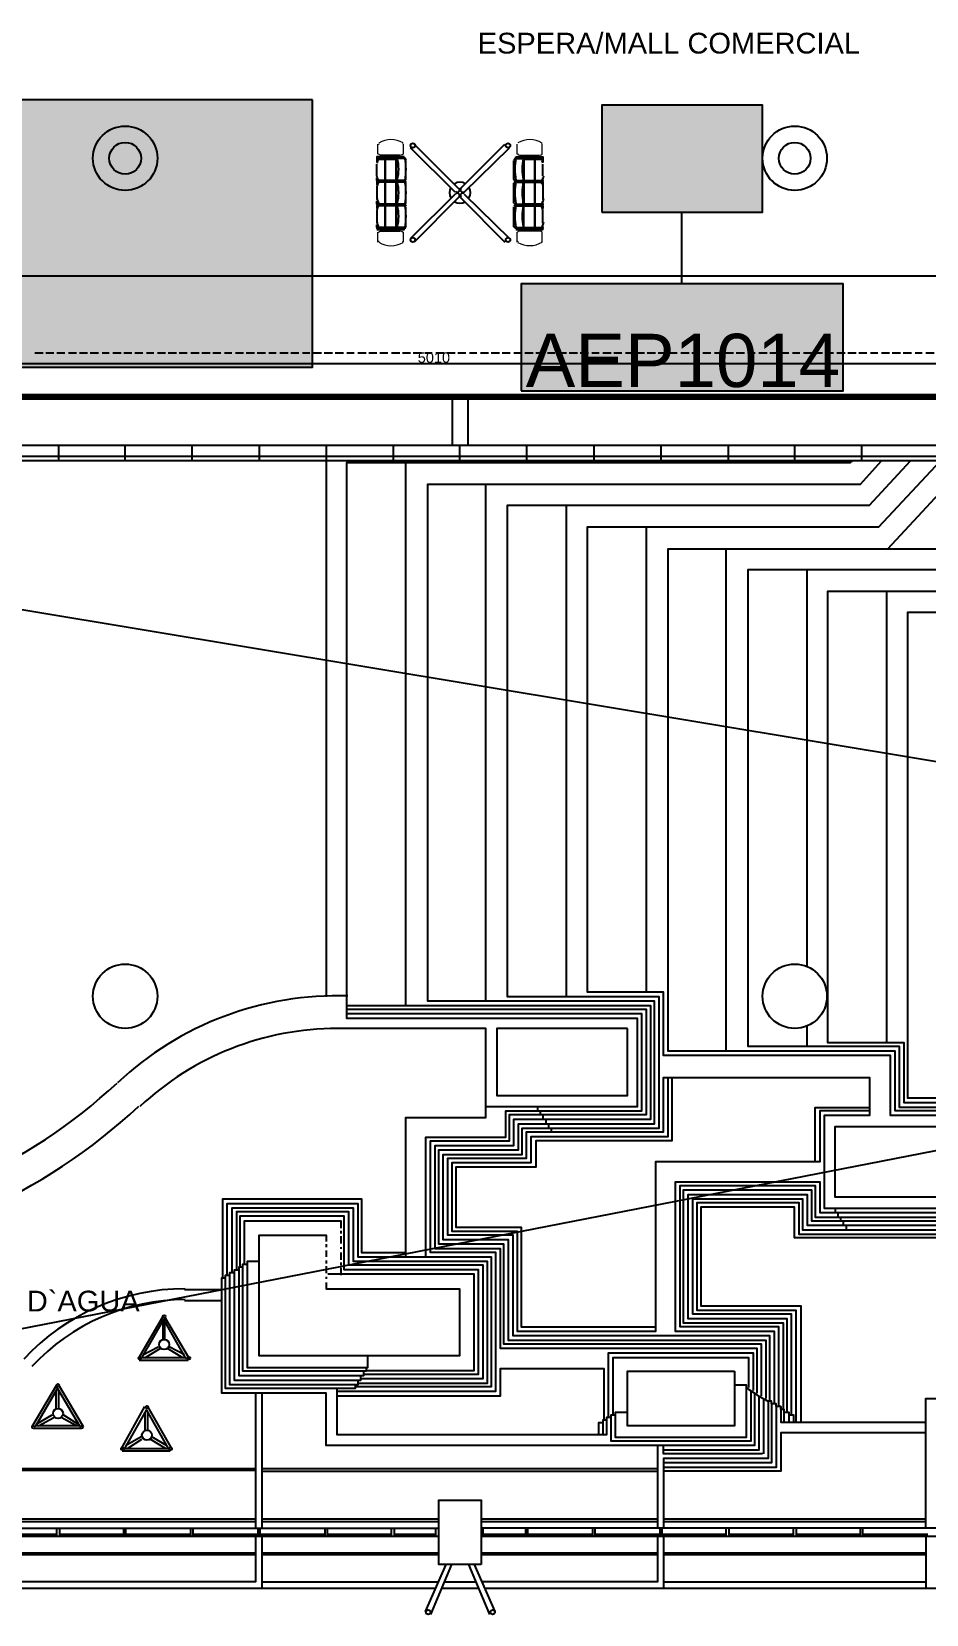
# Model space of a CAD drawing. Header units: inches. Extents: x 6 to 332, y 4 to 234.
# Drawn here: x 171.01 to 187.71, y 93.38 to 122.93 of the extents above; entities that cross this region are included whole.
import ezdxf

# ---------------------------------------------------------------- set-up
doc = ezdxf.new("R2010")
doc.units = ezdxf.units.IN
doc.header["$MEASUREMENT"] = 0
for name, color, linetype, true_color in [('PDF_BASE', 7, 'Continuous', 0x767676), ('PDF_COM_AÇÃO EVENTUAL', 7, 'Continuous', 0xa29dcd), ('PDF_Text', 7, 'Continuous', 0x767676)]:
    doc.layers.add(name, color=color, linetype=linetype, true_color=true_color)
doc.styles.add('PDF Arial', font='arial.ttf')

msp = doc.modelspace()

# ---------------------------------------------------------------- linework, layer by layer
at = {"layer": 'PDF_BASE', "lineweight": 25}
for points in [[(177.962, 120.593), (177.454, 120.593), (177.454, 120.576), (177.962, 120.576)], [(180.045, 120.593), (180.553, 120.593), (180.553, 120.576), (180.045, 120.576)], [(177.454, 119.238), (177.962, 119.238)], [(180.045, 119.238), (180.553, 119.238)], [(182.128, 104.32), (179.689, 104.32), (179.689, 103.067), (182.128, 103.067)], [(188.258, 101.17), (186.006, 101.17), (186.006, 102.491), (188.258, 102.491)], [(184.126, 97.919), (184.126, 96.903), (182.128, 96.903), (182.128, 97.919)], [(179.402, 94.312), (178.606, 94.312), (178.606, 95.515), (179.402, 95.515)]]:
    msp.add_lwpolyline(points, close=True, dxfattribs=at)
for points in [[(177.454, 120.593), (177.454, 120.593)], [(177.454, 120.576), (177.454, 120.576)], [(177.607, 120.626), (177.607, 120.593)], [(177.624, 120.626), (177.624, 120.593)], [(177.793, 120.626), (177.793, 120.593)], [(177.81, 120.626), (177.81, 120.593)], [(177.962, 120.593), (177.962, 120.593)], [(178.911, 119.932), (178.081, 120.762)], [(178.978, 120), (178.149, 120.83)], [(179.012, 120), (179.842, 120.83)], [(179.08, 119.932), (179.927, 120.762)], [(180.045, 120.593), (180.045, 120.593)], [(180.197, 120.626), (180.197, 120.593)], [(180.214, 120.626), (180.214, 120.593)], [(180.367, 120.626), (180.367, 120.593)], [(180.401, 120.626), (180.401, 120.593)], [(180.553, 120.593), (180.553, 120.593)], [(177.962, 120.559), (177.454, 120.559), (177.454, 120.491)], [(177.827, 120.542), (177.488, 120.542)], [(177.607, 120.152), (177.607, 120.542), (177.607, 120.152)], [(177.81, 120.152), (177.81, 120.542), (177.81, 120.152)], [(177.996, 120.169), (177.996, 120.525)], [(180.011, 120.169), (180.011, 120.525)], [(180.028, 120.559), (180.553, 120.559), (180.553, 120.491)], [(180.519, 120.542), (180.181, 120.542), (180.181, 120.152), (180.519, 120.152)], [(180.197, 120.542), (180.197, 120.152)], [(180.401, 120.152), (180.401, 120.542), (180.401, 120.152)], [(180.553, 120.237), (180.553, 120.457)], [(177.962, 120.152), (177.454, 120.152), (177.454, 120.203)], [(177.962, 120.118), (177.454, 120.118), (177.454, 120.068)], [(177.607, 119.712), (177.607, 120.118), (177.607, 119.712)], [(177.81, 119.712), (177.81, 120.118), (177.81, 119.712)], [(177.996, 119.729), (177.996, 120.102)], [(180.011, 119.729), (180.011, 120.102)], [(180.028, 120.152), (180.553, 120.152), (180.553, 120.203)], [(180.028, 120.118), (180.553, 120.118), (180.553, 120.068)], [(180.197, 120.118), (180.197, 119.712)], [(180.401, 119.712), (180.401, 120.118), (180.401, 119.712)], [(253.975, 119.712), (253.975, 114.92), (154.408, 95.515), (91.501, 114.92), (104.015, 114.92)], [(191.492, 119.712), (191.492, 114.92), (166.499, 114.92)], [(177.962, 119.712), (177.454, 119.712), (177.454, 119.763)], [(177.962, 119.678), (177.454, 119.678), (177.454, 119.627)], [(177.827, 119.712), (177.488, 119.712)], [(177.607, 119.678), (177.607, 119.272), (177.607, 119.678)], [(177.81, 119.678), (177.81, 119.272), (177.81, 119.678)], [(178.911, 119.898), (178.081, 119.069)], [(178.978, 119.831), (178.149, 119.001)], [(179.012, 119.831), (179.842, 119.001)], [(179.08, 119.898), (179.927, 119.069)], [(180.028, 119.712), (180.553, 119.712), (180.553, 119.763)], [(180.028, 119.678), (180.553, 119.678), (180.553, 119.627)], [(180.197, 119.272), (180.197, 119.678)], [(180.401, 119.678), (180.401, 119.272), (180.401, 119.678)], [(177.996, 119.289), (177.996, 119.661)], [(180.011, 119.289), (180.011, 119.661)], [(177.962, 119.272), (177.454, 119.272), (177.454, 119.323)], [(177.454, 119.238), (177.454, 119.238)], [(177.454, 119.238), (177.454, 119.238)], [(177.827, 119.272), (177.488, 119.272)], [(177.607, 119.204), (177.607, 119.238)], [(177.624, 119.204), (177.624, 119.238)], [(177.793, 119.204), (177.793, 119.238)], [(177.81, 119.204), (177.81, 119.238)], [(177.962, 119.238), (177.962, 119.238)], [(177.962, 119.238), (177.962, 119.238)], [(180.028, 119.272), (180.553, 119.272), (180.553, 119.323)], [(180.045, 119.238), (180.045, 119.238)], [(180.045, 119.238), (180.045, 119.238)], [(180.197, 119.204), (180.197, 119.238)], [(180.214, 119.204), (180.214, 119.238)], [(180.367, 119.204), (180.367, 119.238)], [(180.401, 119.204), (180.401, 119.238)], [(180.553, 119.238), (180.553, 119.238)], [(180.553, 119.238), (180.553, 119.238)], [(78.852, 115.055), (78.852, 118.374), (104.015, 118.374), (166.499, 118.374), (228.999, 118.374), (266.608, 118.374), (266.608, 104.726), (266.303, 104.726), (266.303, 118.374)], [(154.07, 116.732), (166.499, 116.732), (204.09, 116.732)], [(171.07, 116.935), (171.223, 116.935)], [(171.274, 116.935), (171.426, 116.935)], [(171.477, 116.935), (171.629, 116.935)], [(171.697, 116.935), (171.849, 116.935)], [(171.9, 116.935), (172.053, 116.935)], [(172.103, 116.935), (172.256, 116.935)], [(172.324, 116.935), (172.459, 116.935)], [(172.527, 116.935), (172.679, 116.935)], [(172.73, 116.935), (172.882, 116.935)], [(172.933, 116.935), (173.086, 116.935)], [(173.153, 116.935), (173.289, 116.935)], [(173.356, 116.935), (173.509, 116.935)], [(173.56, 116.935), (173.712, 116.935)], [(173.763, 116.935), (173.915, 116.935)], [(173.983, 116.935), (174.135, 116.935)], [(174.186, 116.935), (174.339, 116.935)], [(174.389, 116.935), (174.542, 116.935)], [(174.61, 116.935), (174.745, 116.935)], [(174.813, 116.935), (174.965, 116.935)], [(175.016, 116.935), (175.168, 116.935)], [(175.219, 116.935), (175.372, 116.935)], [(175.439, 116.935), (175.575, 116.935)], [(175.642, 116.935), (175.795, 116.935)], [(175.846, 116.935), (175.998, 116.935)], [(176.066, 116.935), (176.201, 116.935)], [(176.269, 116.935), (176.421, 116.935)], [(176.472, 116.935), (176.625, 116.935)], [(176.675, 116.935), (176.828, 116.935)], [(176.895, 116.935), (177.031, 116.935)], [(177.099, 116.935), (177.251, 116.935)], [(177.302, 116.935), (177.454, 116.935)], [(177.505, 116.935), (177.657, 116.935)], [(177.725, 116.935), (177.878, 116.935)], [(177.928, 116.935), (178.081, 116.935)], [(178.132, 116.935), (178.284, 116.935)], [(178.352, 116.935), (178.487, 116.935)], [(178.555, 116.935), (178.707, 116.935)], [(178.758, 116.935), (178.911, 116.935)], [(178.961, 116.935), (179.114, 116.935)], [(179.181, 116.935), (179.317, 116.935)], [(179.385, 116.935), (179.537, 116.935)], [(179.588, 116.935), (179.74, 116.935)], [(179.791, 116.935), (179.943, 116.935)], [(180.011, 116.935), (180.164, 116.935)], [(180.214, 116.935), (180.367, 116.935)], [(180.418, 116.935), (180.57, 116.935)], [(180.638, 116.935), (180.773, 116.935)], [(180.841, 116.935), (180.993, 116.935)], [(181.044, 116.935), (181.197, 116.935)], [(181.247, 116.935), (181.4, 116.935)], [(181.467, 116.935), (181.603, 116.935)], [(181.671, 116.935), (181.823, 116.935)], [(181.874, 116.935), (182.026, 116.935)], [(182.094, 116.935), (182.229, 116.935)], [(182.297, 116.935), (182.45, 116.935)], [(182.5, 116.935), (182.653, 116.935)], [(182.704, 116.935), (182.856, 116.935)], [(182.924, 116.935), (183.059, 116.935)], [(183.127, 116.935), (183.279, 116.935)], [(183.33, 116.935), (183.483, 116.935)], [(183.533, 116.935), (183.686, 116.935)], [(183.753, 116.935), (183.889, 116.935)], [(183.957, 116.935), (184.109, 116.935)], [(184.16, 116.935), (184.312, 116.935)], [(184.38, 116.935), (184.515, 116.935)], [(184.583, 116.935), (184.736, 116.935)], [(184.786, 116.935), (184.939, 116.935)], [(184.99, 116.935), (185.142, 116.935)], [(185.21, 116.935), (185.345, 116.935)], [(185.413, 116.935), (185.565, 116.935)], [(185.616, 116.935), (185.768, 116.935)], [(185.819, 116.935), (185.972, 116.935)], [(186.039, 116.935), (186.192, 116.935)], [(186.243, 116.935), (186.395, 116.935)], [(186.446, 116.935), (186.598, 116.935)], [(186.666, 116.935), (186.801, 116.935)], [(186.869, 116.935), (187.022, 116.935)], [(187.072, 116.935), (187.225, 116.935)], [(187.276, 116.935), (187.428, 116.935)], [(187.496, 116.935), (187.631, 116.935)], [(187.699, 116.935), (187.851, 116.935)], [(154.036, 102.745), (154.036, 107.96), (166.499, 107.96), (168.632, 107.96), (168.632, 111.059), (166.499, 111.059), (154.036, 111.059), (154.036, 116.156), (166.499, 116.156), (191.492, 116.156)], [(154.053, 111.059), (154.053, 116.139), (166.499, 116.139), (228.999, 116.139), (254.5, 116.139), (268.098, 102.525)], [(191.492, 116.071), (166.499, 116.071), (154.12, 116.071), (154.12, 99.68), (148.583, 99.68), (148.583, 102.711), (148.6, 102.745), (154.103, 102.745), (154.103, 107.96)], [(154.086, 111.059), (154.086, 116.105), (166.499, 116.105), (228.999, 116.105), (254.483, 116.105), (268.081, 102.508)], [(178.86, 116.071), (178.86, 115.208)], [(179.148, 116.071), (179.148, 115.208)], [(154.12, 115.208), (166.499, 115.208), (166.499, 114.92), (154.12, 114.92), (273.889, 95.007), (274.041, 95.294), (275.244, 95.294)], [(154.12, 115.005), (166.499, 115.005), (191.492, 115.005)], [(166.499, 115.208), (191.492, 115.208)], [(171.511, 115.208), (171.511, 114.92)], [(172.747, 115.208), (172.747, 114.92)], [(174, 115.208), (174, 114.92)], [(175.253, 115.208), (175.253, 114.92)], [(176.506, 115.208), (176.506, 114.92), (176.506, 104.912)], [(177.759, 115.208), (177.759, 114.92)], [(178.995, 115.208), (178.995, 114.92)], [(180.248, 115.208), (180.248, 114.92)], [(181.501, 115.208), (181.501, 114.92)], [(182.754, 115.208), (182.754, 114.92)], [(184.956, 97.259), (184.956, 98.749), (183.11, 98.749), (183.11, 101.39), (185.633, 101.39), (185.633, 100.798), (188.613, 100.798), (188.613, 102.847), (187.208, 102.847), (187.208, 103.981), (184.38, 103.981), (184.38, 112.888), (189.443, 112.888), (190.256, 113.752), (190.256, 115.208)], [(184.007, 115.208), (184.007, 114.92)], [(185.244, 115.208), (185.244, 114.92)], [(186.497, 115.208), (186.497, 114.92)], [(179.486, 102.864), (182.314, 102.864), (182.314, 104.506), (176.895, 104.506), (176.895, 114.886), (186.293, 114.886), (186.327, 114.92)], [(177.996, 104.743), (177.996, 114.886)], [(184.634, 97.462), (184.634, 98.427), (179.825, 98.427), (179.825, 100.29), (178.606, 100.29), (178.606, 102.051), (180.096, 102.051), (180.096, 102.542), (182.636, 102.542), (182.636, 104.828), (178.403, 104.828), (178.403, 114.48), (186.48, 114.48), (186.869, 114.92)], [(184.719, 97.411), (184.719, 98.495), (179.91, 98.495), (179.91, 100.374), (178.69, 100.374), (178.69, 101.966), (180.164, 101.966), (180.164, 102.457), (182.721, 102.457), (182.721, 104.912), (179.893, 104.912), (179.893, 114.09), (186.649, 114.09), (187.411, 114.92)], [(184.786, 97.36), (184.786, 98.579), (179.994, 98.579), (179.994, 100.459), (178.775, 100.459), (178.775, 101.898), (180.248, 101.898), (180.248, 102.389), (182.805, 102.389), (182.805, 103.405), (186.649, 103.405), (186.649, 102.694), (185.802, 102.694), (185.802, 100.967), (188.461, 100.967), (188.461, 102.694), (187.038, 102.694), (187.038, 103.812), (182.805, 103.812), (182.805, 104.997), (181.383, 104.997), (181.383, 113.684), (186.818, 113.684), (187.97, 114.92)], [(184.871, 97.309), (184.871, 98.664), (183.025, 98.664), (183.025, 101.458), (185.718, 101.458), (185.718, 100.882), (188.546, 100.882), (188.546, 102.779), (187.123, 102.779), (187.123, 103.896), (182.89, 103.896), (182.89, 113.277), (189.274, 113.277), (189.849, 113.904), (189.849, 114.92)], [(185.04, 97.208), (185.04, 98.817), (183.178, 98.817), (183.178, 101.306), (185.565, 101.306), (185.565, 100.73), (188.698, 100.73), (188.698, 102.931), (187.292, 102.931), (187.292, 104.049), (185.87, 104.049), (185.87, 112.482), (189.612, 112.482), (190.645, 113.582), (190.645, 114.92)], [(185.108, 97.157), (185.108, 98.901), (183.262, 98.901), (183.262, 101.221), (185.481, 101.221), (185.481, 100.645), (188.783, 100.645), (188.783, 103.016), (187.36, 103.016), (187.36, 112.092), (189.799, 112.092), (191.052, 113.43), (191.052, 114.92)], [(186.988, 113.277), (188.512, 114.92)], [(179.486, 104.828), (179.486, 114.48)], [(180.993, 104.912), (180.993, 114.09)], [(182.483, 104.997), (182.483, 113.684)], [(183.974, 103.896), (183.974, 113.277)], [(185.481, 105.471), (185.481, 112.888)], [(186.971, 104.049), (186.971, 112.482)], [(176.709, 97.547), (179.673, 97.547), (179.673, 100.137), (178.453, 100.137), (178.453, 102.22), (179.927, 102.22), (179.927, 102.711), (182.483, 102.711), (182.483, 104.675), (176.895, 104.675)], [(184.549, 97.513), (184.549, 98.342), (179.757, 98.342), (179.757, 100.205), (178.538, 100.205), (178.538, 102.135), (180.011, 102.135), (180.011, 102.626), (182.568, 102.626), (182.568, 104.743), (176.895, 104.743)], [(177.996, 100.053), (177.996, 102.66), (179.486, 102.66), (179.486, 104.32), (176.709, 104.32)], [(178.369, 100.053), (178.369, 102.288), (179.859, 102.288), (179.859, 102.779), (182.399, 102.779), (182.399, 104.591), (176.895, 104.591)], [(185.481, 103.981), (185.481, 104.354)], [(186.649, 102.779), (185.718, 102.779), (185.718, 101.831), (182.653, 101.831), (182.653, 98.664), (180.079, 98.664), (180.079, 100.527), (178.86, 100.527), (178.86, 101.814), (180.333, 101.814), (180.333, 102.305), (182.89, 102.305), (182.89, 103.405)], [(182.958, 103.405), (182.958, 102.22), (180.418, 102.22), (180.418, 101.729), (178.927, 101.729), (178.927, 100.611), (180.147, 100.611), (180.147, 98.749), (182.653, 98.749)], [(180.451, 102.864), (180.451, 102.779)], [(185.633, 101.831), (185.633, 102.847), (186.649, 102.847)], [(180.502, 102.779), (180.502, 102.711)], [(180.553, 102.711), (180.553, 102.626)], [(180.604, 102.626), (180.604, 102.542)], [(180.655, 102.542), (180.655, 102.457)], [(180.705, 102.457), (180.705, 102.389)], [(185.193, 97.106), (185.193, 98.986), (183.347, 98.986), (183.347, 101.136), (185.396, 101.136), (185.396, 100.561), (188.867, 100.561), (188.867, 101.526), (192.271, 101.526), (192.271, 98.156), (190.544, 98.156), (190.544, 95.921)], [(185.277, 96.971), (185.277, 99.054), (183.432, 99.054), (183.432, 101.069), (185.328, 101.069), (185.328, 100.476), (188.935, 100.476), (188.935, 101.526)], [(189.02, 101.526), (189.02, 100.408), (185.244, 100.408), (185.244, 100.984), (183.499, 100.984), (183.499, 99.138), (185.362, 99.138), (185.362, 96.971)], [(174.576, 99.663), (174.576, 101.136), (177.166, 101.136), (177.166, 100.137), (177.996, 100.137)], [(174.66, 99.714), (174.66, 101.052), (177.099, 101.052), (177.099, 100.053), (179.588, 100.053), (179.588, 97.631), (177.048, 97.631)], [(177.099, 97.699), (179.52, 97.699), (179.52, 99.968), (177.014, 99.968), (177.014, 100.967), (174.745, 100.967), (174.745, 99.765)], [(177.149, 97.784), (179.435, 97.784), (179.435, 99.9), (176.929, 99.9), (176.929, 100.899), (174.83, 100.899), (174.83, 99.816)], [(177.2, 97.868), (179.351, 97.868), (179.351, 99.816), (176.845, 99.816), (176.845, 100.815), (174.897, 100.815), (174.897, 99.866)], [(186.006, 100.967), (186.006, 100.882)], [(186.056, 100.882), (186.056, 100.798)], [(186.107, 100.798), (186.107, 100.73)], [(174.982, 99.917), (174.982, 100.73), (176.777, 100.73), (176.777, 100.594)], [(176.777, 100.544), (176.777, 100.493)], [(186.158, 100.73), (186.158, 100.645)], [(186.209, 100.645), (186.209, 100.561)], [(176.506, 99.579), (176.506, 99.46), (178.995, 99.46), (178.995, 98.207), (175.253, 98.207), (175.253, 100.459), (176.506, 100.459), (176.506, 100.34)], [(176.506, 100.29), (176.506, 100.239)], [(176.777, 100.442), (176.777, 100.307)], [(176.777, 100.239), (176.777, 100.205)], [(177.251, 97.987), (177.251, 97.919), (174.948, 97.919), (174.948, 99.917), (175.033, 99.917)], [(175.253, 99.968), (175.033, 99.968), (175.033, 97.987), (177.285, 97.987), (177.285, 98.207)], [(176.506, 100.171), (176.506, 100.053)], [(176.506, 99.985), (176.506, 99.934)], [(176.506, 99.883), (176.506, 99.748)], [(176.777, 100.137), (176.777, 100.002)], [(176.777, 99.951), (176.777, 99.9)], [(184.499, 97.513), (184.499, 96.531), (176.506, 96.531), (176.506, 97.513), (174.559, 97.513), (174.559, 99.663), (174.626, 99.663)], [(177.048, 97.665), (177.048, 97.597), (174.626, 97.597), (174.626, 99.714), (174.711, 99.714)], [(177.099, 97.75), (177.099, 97.665), (174.711, 97.665), (174.711, 99.765), (174.796, 99.765)], [(177.149, 97.834), (177.149, 97.75), (174.796, 97.75), (174.796, 99.816), (174.88, 99.816)], [(177.2, 97.919), (177.2, 97.834), (174.88, 97.834), (174.88, 99.866), (174.948, 99.866)], [(176.506, 99.68), (176.506, 99.646)], [(177.251, 97.936), (179.266, 97.936), (179.266, 99.731), (176.54, 99.731)], [(176.777, 99.849), (176.777, 99.714)], [(173.864, 99.443), (174.559, 99.443)], [(173.864, 99.24), (174.559, 99.24)], [(173.001, 98.156), (173.458, 98.935)], [(173.069, 98.173), (173.475, 98.884)], [(173.458, 98.833), (173.458, 98.512)], [(173.898, 98.156), (173.881, 98.173), (173.475, 98.884), (173.475, 98.901)], [(173.492, 98.935), (173.949, 98.156)], [(173.492, 98.833), (173.492, 98.512)], [(173.932, 98.122), (173.018, 98.122)], [(173.881, 98.173), (173.069, 98.173), (173.052, 98.156)], [(173.086, 98.224), (173.373, 98.376)], [(173.119, 98.173), (173.407, 98.342)], [(173.831, 98.173), (173.543, 98.342)], [(173.864, 98.224), (173.577, 98.376)], [(184.482, 97.563), (184.482, 98.258), (181.772, 98.258), (181.772, 97.055)], [(184.397, 97.614), (184.397, 98.173), (181.857, 98.173), (181.857, 97.106)], [(176.709, 97.462), (179.757, 97.462), (179.757, 97.97), (181.688, 97.97), (181.688, 97.005)], [(171.02, 96.886), (171.477, 97.665)], [(171.07, 96.886), (171.087, 96.903), (171.494, 97.597), (171.494, 97.631)], [(171.494, 97.597), (171.9, 96.903), (171.087, 96.903)], [(171.46, 97.563), (171.46, 97.225)], [(171.511, 97.665), (171.968, 96.886)], [(171.511, 97.563), (171.511, 97.225)], [(181.823, 97.055), (181.738, 97.055), (181.738, 96.734), (176.709, 96.734), (176.709, 97.597)], [(184.431, 97.563), (184.431, 96.615), (181.823, 96.615), (181.823, 97.106), (181.908, 97.106)], [(184.126, 97.665), (184.346, 97.665), (184.346, 96.683), (181.908, 96.683), (181.908, 97.157), (182.128, 97.157)], [(172.679, 96.463), (173.119, 97.259)], [(173.17, 97.259), (173.627, 96.463)], [(175.185, 97.513), (175.185, 94.99)], [(175.304, 97.513), (175.304, 94.99)], [(184.583, 97.462), (184.583, 96.446), (182.805, 96.446)], [(185.057, 96.971), (185.057, 97.208), (184.99, 97.208), (184.99, 97.259), (184.905, 97.259), (184.905, 97.309), (184.82, 97.309), (184.82, 97.36), (184.753, 97.36), (184.753, 96.293), (182.805, 96.293), (182.805, 94.99)], [(184.82, 97.309), (184.82, 96.209), (182.805, 96.209)], [(184.905, 97.259), (184.905, 96.124), (182.805, 96.124)], [(184.668, 97.411), (184.668, 96.378)], [(184.99, 97.259), (184.99, 96.971), (187.699, 96.971)], [(187.699, 94.99), (187.699, 97.411), (189.358, 97.411), (189.358, 95.921), (192.745, 95.921)], [(171.104, 96.937), (171.392, 97.106)], [(171.138, 96.903), (171.426, 97.055)], [(171.849, 96.903), (171.562, 97.055)], [(171.866, 96.937), (171.595, 97.106)], [(172.747, 96.48), (173.153, 97.191), (173.153, 97.208)], [(173.119, 97.14), (173.119, 96.818)], [(173.153, 97.191), (173.56, 96.48)], [(173.17, 97.14), (173.17, 96.818)], [(181.671, 96.954), (181.586, 96.954), (181.586, 96.734)], [(181.738, 97.005), (181.671, 97.005), (181.671, 96.734)], [(185.057, 97.157), (185.142, 97.157), (185.142, 96.971)], [(185.142, 97.106), (185.227, 97.106), (185.227, 96.971)], [(171.934, 96.852), (171.037, 96.852)], [(171.9, 96.903), (171.917, 96.886)], [(172.764, 96.531), (173.052, 96.7)], [(172.798, 96.48), (173.069, 96.649)], [(173.509, 96.48), (173.221, 96.649)], [(173.526, 96.531), (173.238, 96.7)], [(187.699, 96.768), (184.99, 96.768), (184.99, 96.056), (182.805, 96.056)], [(173.594, 96.429), (172.696, 96.429)], [(172.713, 96.463), (172.747, 96.48), (173.56, 96.48), (173.577, 96.463)], [(182.687, 96.531), (182.687, 94.99)], [(184.651, 96.378), (182.805, 96.378), (182.805, 96.531)], [(145.654, 96.107), (166.499, 96.107), (175.185, 96.107)], [(145.654, 96.073), (166.499, 96.073), (175.185, 96.073)], [(175.304, 96.107), (182.687, 96.107)], [(175.304, 96.056), (182.687, 96.056)], [(175.185, 95.159), (166.905, 95.159)], [(178.606, 95.159), (175.304, 95.159)], [(179.402, 95.311), (179.402, 95.193)], [(182.687, 95.159), (179.402, 95.159)], [(187.699, 95.159), (182.805, 95.159)], [(175.185, 95.108), (166.905, 95.108)], [(178.606, 94.837), (166.905, 94.837), (166.905, 94.99), (178.606, 94.99)], [(171.477, 94.871), (170.275, 94.871)], [(171.477, 94.837), (171.477, 94.99)], [(171.528, 94.99), (171.528, 94.837)], [(172.73, 94.871), (171.528, 94.871)], [(172.73, 94.837), (172.73, 94.99)], [(172.764, 94.99), (172.764, 94.837)], [(173.983, 94.871), (172.764, 94.871)], [(173.983, 94.837), (173.983, 94.99)], [(174.017, 94.99), (174.017, 94.837)], [(175.236, 94.871), (174.017, 94.871)], [(175.236, 94.837), (175.236, 94.99)], [(175.27, 94.99), (175.27, 94.837)], [(176.489, 94.871), (175.27, 94.871)], [(178.606, 95.108), (175.304, 95.108)], [(176.489, 94.837), (176.489, 94.99)], [(176.523, 94.99), (176.523, 94.837)], [(177.725, 94.871), (176.523, 94.871)], [(177.725, 94.837), (177.725, 94.99)], [(177.776, 94.99), (177.776, 94.837)], [(178.555, 94.871), (177.776, 94.871)], [(178.555, 94.837), (178.555, 94.99)], [(179.402, 95.125), (179.402, 95.007)], [(182.687, 95.108), (179.402, 95.108)], [(191.102, 94.99), (179.402, 94.99)], [(179.435, 94.837), (179.435, 94.99)], [(180.231, 94.871), (179.435, 94.871)], [(180.231, 94.837), (180.231, 94.99)], [(180.265, 94.99), (180.265, 94.837)], [(181.484, 94.871), (180.265, 94.871)], [(181.484, 94.837), (181.484, 94.99)], [(181.518, 94.99), (181.518, 94.837)], [(182.737, 94.871), (181.518, 94.871)], [(182.737, 94.837), (182.737, 94.99)], [(182.771, 94.99), (182.771, 94.837)], [(183.974, 94.871), (182.771, 94.871)], [(187.699, 95.108), (182.805, 95.108)], [(183.974, 94.837), (183.974, 94.99)], [(184.024, 94.99), (184.024, 94.837)], [(185.227, 94.871), (184.024, 94.871)], [(185.227, 94.837), (185.227, 94.99)], [(185.277, 94.99), (185.277, 94.837)], [(186.48, 94.871), (185.277, 94.871)], [(186.48, 94.837), (186.48, 94.99)], [(186.514, 94.99), (186.514, 94.837)], [(187.733, 94.871), (186.514, 94.871)], [(175.185, 94.837), (175.185, 93.991), (166.905, 93.991)], [(175.304, 94.837), (175.304, 93.872)], [(182.687, 94.837), (182.687, 93.991), (179.402, 93.991)], [(191.102, 94.837), (179.402, 94.837)], [(182.805, 94.837), (182.805, 93.872)], [(187.699, 94.837), (187.699, 93.872)], [(166.905, 94.532), (175.185, 94.532)], [(166.905, 94.499), (175.185, 94.499)], [(175.304, 94.532), (178.606, 94.532)], [(175.304, 94.499), (178.606, 94.499)], [(178.741, 94.312), (178.352, 93.432)], [(178.843, 94.312), (178.453, 93.381)], [(179.165, 94.312), (179.554, 93.381)], [(179.266, 94.312), (179.656, 93.432)], [(179.402, 94.532), (182.687, 94.532)], [(179.402, 94.499), (182.687, 94.499)], [(182.805, 94.532), (187.699, 94.532)], [(182.805, 94.499), (187.699, 94.499)], [(175.304, 93.991), (178.589, 93.991)], [(178.707, 93.991), (179.3, 93.991)], [(182.805, 93.991), (187.699, 93.991)], [(166.956, 93.872), (178.538, 93.872)], [(178.657, 93.872), (179.351, 93.872)], [(179.452, 93.872), (191.052, 93.872)]]:
    msp.add_lwpolyline(points, dxfattribs=at)
at = {"layer": 'PDF_BASE', "lineweight": 0}
for points in [[(177.471, 120.643), (177.471, 120.83)], [(180.062, 120.83), (180.062, 120.643)], [(177.471, 119.001), (177.471, 119.187)], [(180.062, 119.187), (180.062, 119.001)], [(177.928, 118.984), (177.928, 118.984)], [(180.079, 118.984), (180.079, 118.984)]]:
    msp.add_lwpolyline(points, dxfattribs=at)
for points in [[(177.895, 120.626), (177.522, 120.626, -0.199611), (177.486, 120.647)], [(177.933, 120.839, -0.083604), (177.945, 120.83), (177.945, 120.643, -0.199611), (177.907, 120.627)], [(180.076, 120.647, 0.199608), (180.113, 120.626), (180.485, 120.626)], [(180.498, 120.627, 0.199608), (180.536, 120.643), (180.536, 120.83, 0.064734), (180.527, 120.836)], [(177.486, 119.184, -0.199611), (177.522, 119.204), (177.895, 119.204)], [(177.907, 119.204, -0.199611), (177.945, 119.187), (177.945, 119.001)], [(180.485, 119.204), (180.113, 119.204, 0.199608), (180.076, 119.184)], [(180.083, 118.996, 0.282008), (180.536, 119.001), (180.536, 119.187, 0.199611), (180.498, 119.204)]]:
    msp.add_lwpolyline(points, format="xyb", dxfattribs=at)
at = {"layer": 'PDF_BASE', "lineweight": 25}
for points in [[(177.978, 119.248, 0.099998), (177.978, 119.278, 0.096894), (177.976, 119.687, 0.099998), (177.978, 119.719, 0.096894), (177.976, 120.127, 0.099998), (177.978, 120.159, 0.096894), (177.976, 120.567)], [(180.048, 120.567, 0.09687), (180.047, 120.159, 0.099991), (180.048, 120.127, 0.09687), (180.047, 119.719, 0.099991), (180.048, 119.687, 0.09687), (180.047, 119.278, 0.099991), (180.047, 119.248)], [(177.827, 120.152), (177.488, 120.152, -0.125917), (177.454, 120.237), (177.454, 120.457)], [(177.827, 120.118), (177.488, 120.118, 0.118597), (177.454, 120.034), (177.454, 119.797)], [(180.519, 119.712), (180.181, 119.712), (180.181, 120.118), (180.519, 120.118, -0.118597), (180.553, 120.034), (180.553, 119.797)], [(177.827, 119.678), (177.488, 119.678, 0.118888), (177.454, 119.594), (177.454, 119.356)], [(180.553, 119.356), (180.551, 119.595, 0.118887), (180.519, 119.678), (180.181, 119.678), (180.181, 119.272), (180.519, 119.272)], [(160.899, 101.856, 0.146573), (166.504, 100.622, 0.171443), (172.603, 103.301)], [(160.603, 101.339, 0.14531), (166.506, 100.028, 0.172504), (173.009, 102.869)]]:
    msp.add_lwpolyline(points, format="xyb", dxfattribs=at)
at = {"layer": 'PDF_BASE', "lineweight": 0}
for points in [[(177.962, 119.238), (177.962, 119.238), (177.962, 119.238)], [(180.045, 119.238), (180.045, 119.238), (180.045, 119.238)]]:
    msp.add_lwpolyline(points, close=True, dxfattribs=at)
at = {"layer": 'PDF_BASE', "lineweight": 25}
for centre, radius in [((172.755, 120.567), 0.601), ((185.252, 120.567), 0.601), ((172.755, 120.567), 0.296), ((185.252, 120.567), 0.296), ((178.123, 120.804), 0.0423), ((179.901, 120.804), 0.0423), ((178.123, 119.043), 0.0423), ((179.901, 119.043), 0.0423), ((172.755, 104.921), 0.601), ((185.252, 104.921), 0.601), ((173.483, 98.944), 0.0254), ((173.483, 98.944), 0.0254), ((173.483, 98.419), 0.0931), ((173.483, 98.419), 0.0931), ((173.026, 98.165), 0.0254), ((173.026, 98.165), 0.0254), ((173.941, 98.165), 0.0254), ((173.941, 98.165), 0.0254), ((171.502, 97.657), 0.0254), ((171.502, 97.657), 0.0254), ((171.502, 97.132), 0.0931), ((171.502, 97.132), 0.0931), ((173.162, 97.25), 0.0254), ((173.162, 97.25), 0.0254), ((171.045, 96.878), 0.0254), ((171.045, 96.878), 0.0254), ((171.943, 96.878), 0.0254), ((171.943, 96.878), 0.0254), ((173.162, 96.725), 0.0931), ((173.162, 96.725), 0.0931), ((172.705, 96.471), 0.0254), ((172.705, 96.471), 0.0254), ((173.602, 96.471), 0.0254), ((173.602, 96.471), 0.0254), ((178.411, 93.423), 0.0423), ((179.613, 93.423), 0.0423)]:
    msp.add_circle(centre, radius, dxfattribs=at)
at = {"layer": 'PDF_BASE', "lineweight": 0}
for centre, radius, start, end in [((177.717, 120.483), 0.432, 58.6618, 121.6629), ((180.308, 120.483), 0.432, 58.3429, 121.333), ((177.53, 120.787), 0.0593, 124.3273, 139.1416), ((177.53, 119.06), 0.0593, 220.8587, 235.673), ((177.717, 119.365), 0.432, 238.3318, 301.3329), ((177.903, 119.06), 0.0593, 300.0257, 319.1419), ((180.121, 119.06), 0.0593, 220.8583, 239.9736), ((180.494, 119.06), 0.0593, 304.3259, 319.1423)]:
    msp.add_arc(centre, radius, start, end, dxfattribs=at)
at = {"layer": 'PDF_BASE', "lineweight": 25}
for centre, radius, start, end in [((177.53, 120.567), 0.0762, 168.5791, 191.4209), ((177.056, 120.364), 0.804, 345.4651, 14.5349), ((177.903, 120.567), 0.0593, 163.3667, 196.6333), ((177.903, 120.567), 0.0762, 348.5791, 11.4209), ((180.121, 120.567), 0.0762, 168.5797, 191.42), ((180.968, 120.364), 0.804, 165.4597, 194.535), ((180.121, 120.567), 0.0593, 343.3611, 16.6337), ((180.477, 120.567), 0.0762, 348.5797, 11.42), ((177.649, 120.449), 0.195, 145.1238, 172.1779), ((177.971, 120.533), 0.0254, 0.0055, 89.9998), ((180.037, 120.533), 0.0254, 89.9999, 180.0001), ((180.358, 120.449), 0.195, 7.822, 34.876), ((177.53, 120.144), 0.0762, 168.5791, 191.4209), ((177.886, 120.144), 0.0593, 163.3667, 196.6333), ((177.056, 119.924), 0.804, 345.4651, 14.5349), ((177.971, 120.178), 0.0254, 269.9999, 0.0001), ((177.971, 120.11), 0.0254, 0.0055, 89.9998), ((179.004, 119.924), 0.195, 149.4801, 210.5199), ((179.004, 119.924), 0.195, 59.4855, 120.52), ((178.953, 119.975), 0.0423, 225.0001, 44.9999), ((179.054, 119.975), 0.0423, 135.0001, 314.9999), ((179.004, 119.924), 0.195, 329.4801, 30.5199), ((180.037, 120.178), 0.0254, 180.003, 269.997), ((180.037, 120.11), 0.0254, 89.9999, 180.0001), ((180.968, 119.924), 0.804, 165.4597, 194.535), ((180.138, 120.144), 0.0593, 343.3611, 16.6337), ((180.375, 120.262), 0.195, 323.9866, 352.694), ((180.477, 120.144), 0.0762, 348.5797, 11.42), ((177.53, 119.704), 0.0762, 168.5791, 191.4209), ((177.649, 119.839), 0.195, 187.3061, 216.0131), ((177.886, 119.704), 0.0593, 163.3667, 196.6333), ((177.056, 119.483), 0.804, 345.4651, 14.5349), ((177.971, 119.737), 0.0254, 269.9999, 0.0001), ((177.971, 119.67), 0.0254, 0.0055, 89.9998), ((179.004, 119.924), 0.195, 239.4801, 300.5199), ((178.953, 119.873), 0.0423, 315.0001, 134.9999), ((179.054, 119.873), 0.0423, 45.0056, 224.9997), ((180.037, 119.737), 0.0254, 180.003, 269.997), ((180.037, 119.67), 0.0254, 89.9999, 180.0001), ((180.968, 119.483), 0.804, 165.4597, 194.535), ((180.138, 119.704), 0.0593, 343.3611, 16.6337), ((180.375, 119.839), 0.195, 323.9866, 352.694), ((180.477, 119.704), 0.0762, 348.5797, 11.42), ((177.53, 119.263), 0.0762, 168.5791, 191.4209), ((177.649, 119.399), 0.195, 187.3061, 216.0131), ((177.903, 119.263), 0.0593, 163.3667, 196.6333), ((177.971, 119.297), 0.0254, 269.9999, 0.0001), ((180.037, 119.297), 0.0254, 180.003, 269.997), ((180.121, 119.263), 0.0593, 343.3611, 16.6337), ((180.375, 119.399), 0.195, 323.9866, 352.694), ((180.477, 119.263), 0.0762, 348.5797, 11.42), ((176.718, 98.927), 6.003, 88.1323, 133.1708), ((176.718, 98.927), 5.393, 90, 133.1708), ((173.873, 95.354), 4.106, 90, 137.1313), ((173.873, 95.354), 3.903, 90, 137.1313), ((187.216, 101.754), 5.038, 235.2683, 240.7209)]:
    msp.add_arc(centre, radius, start, end, dxfattribs=at)
at = {"layer": 'PDF_COM_AÇÃO EVENTUAL', "color": 7, "lineweight": 25}
for points in [[(176.252, 121.659), (168.26, 121.659), (168.26, 118.662), (164.754, 118.662), (164.754, 121.659), (156.745, 121.659), (156.745, 116.664), (176.252, 116.664)], [(181.654, 119.56), (184.651, 119.56), (184.651, 121.558), (181.654, 121.558)]]:
    msp.add_lwpolyline(points, close=True, dxfattribs=at)
at = {"layer": 'PDF_COM_AÇÃO EVENTUAL', "color": 1, "lineweight": 25}
msp.add_lwpolyline([(183.144, 118.222), (183.144, 119.56)], dxfattribs=at)
msp.add_lwpolyline([(180.147, 116.224), (186.158, 116.224), (186.158, 118.222), (180.147, 118.222)], close=True, dxfattribs=at)
at = {"layer": 'PDF_COM_AÇÃO EVENTUAL', "transparency": 33554559}
for points in [[(168.26, 118.662), (176.252, 118.662), (168.26, 121.659)], [(176.252, 118.662), (168.26, 121.659), (176.252, 121.659)], [(181.654, 119.56), (184.651, 119.56), (181.654, 121.558)], [(184.651, 119.56), (181.654, 121.558), (184.651, 121.558)], [(156.745, 116.664), (176.252, 116.664), (156.745, 118.662)], [(176.252, 116.664), (156.745, 118.662), (176.252, 118.662)]]:
    msp.add_solid(points, dxfattribs=at)
at = {"layer": 'PDF_COM_AÇÃO EVENTUAL', "color": 254, "true_color": 0xdcdcdc, "transparency": 33554559}
for points in [[(180.147, 116.224), (186.158, 116.224), (180.147, 118.222)], [(186.158, 116.224), (180.147, 118.222), (186.158, 118.222)]]:
    msp.add_solid(points, dxfattribs=at)

# ---------------------------------------------------------------- texts
at = {"layer": 'PDF_Text', "attachment_point": 7, "style": 'PDF Arial'}
for s, insert, char_height in [('ESPERA/MALL COMERCIAL', (179.334, 122.516), 0.38788), ('5010', (178.216, 116.745), 0.1939), ('ESPELHO D`AGUA', (168.209, 99.03), 0.38788)]:
    msp.add_mtext(s, dxfattribs=dict(at, insert=insert, char_height=char_height))
at = {"layer": 'PDF_Text', "color": 1, "insert": (180.231, 116.281), "char_height": 0.9939, "attachment_point": 7, "style": 'PDF Arial'}
msp.add_mtext('AEP1014', dxfattribs=at)

doc.saveas('drawing.dxf')
